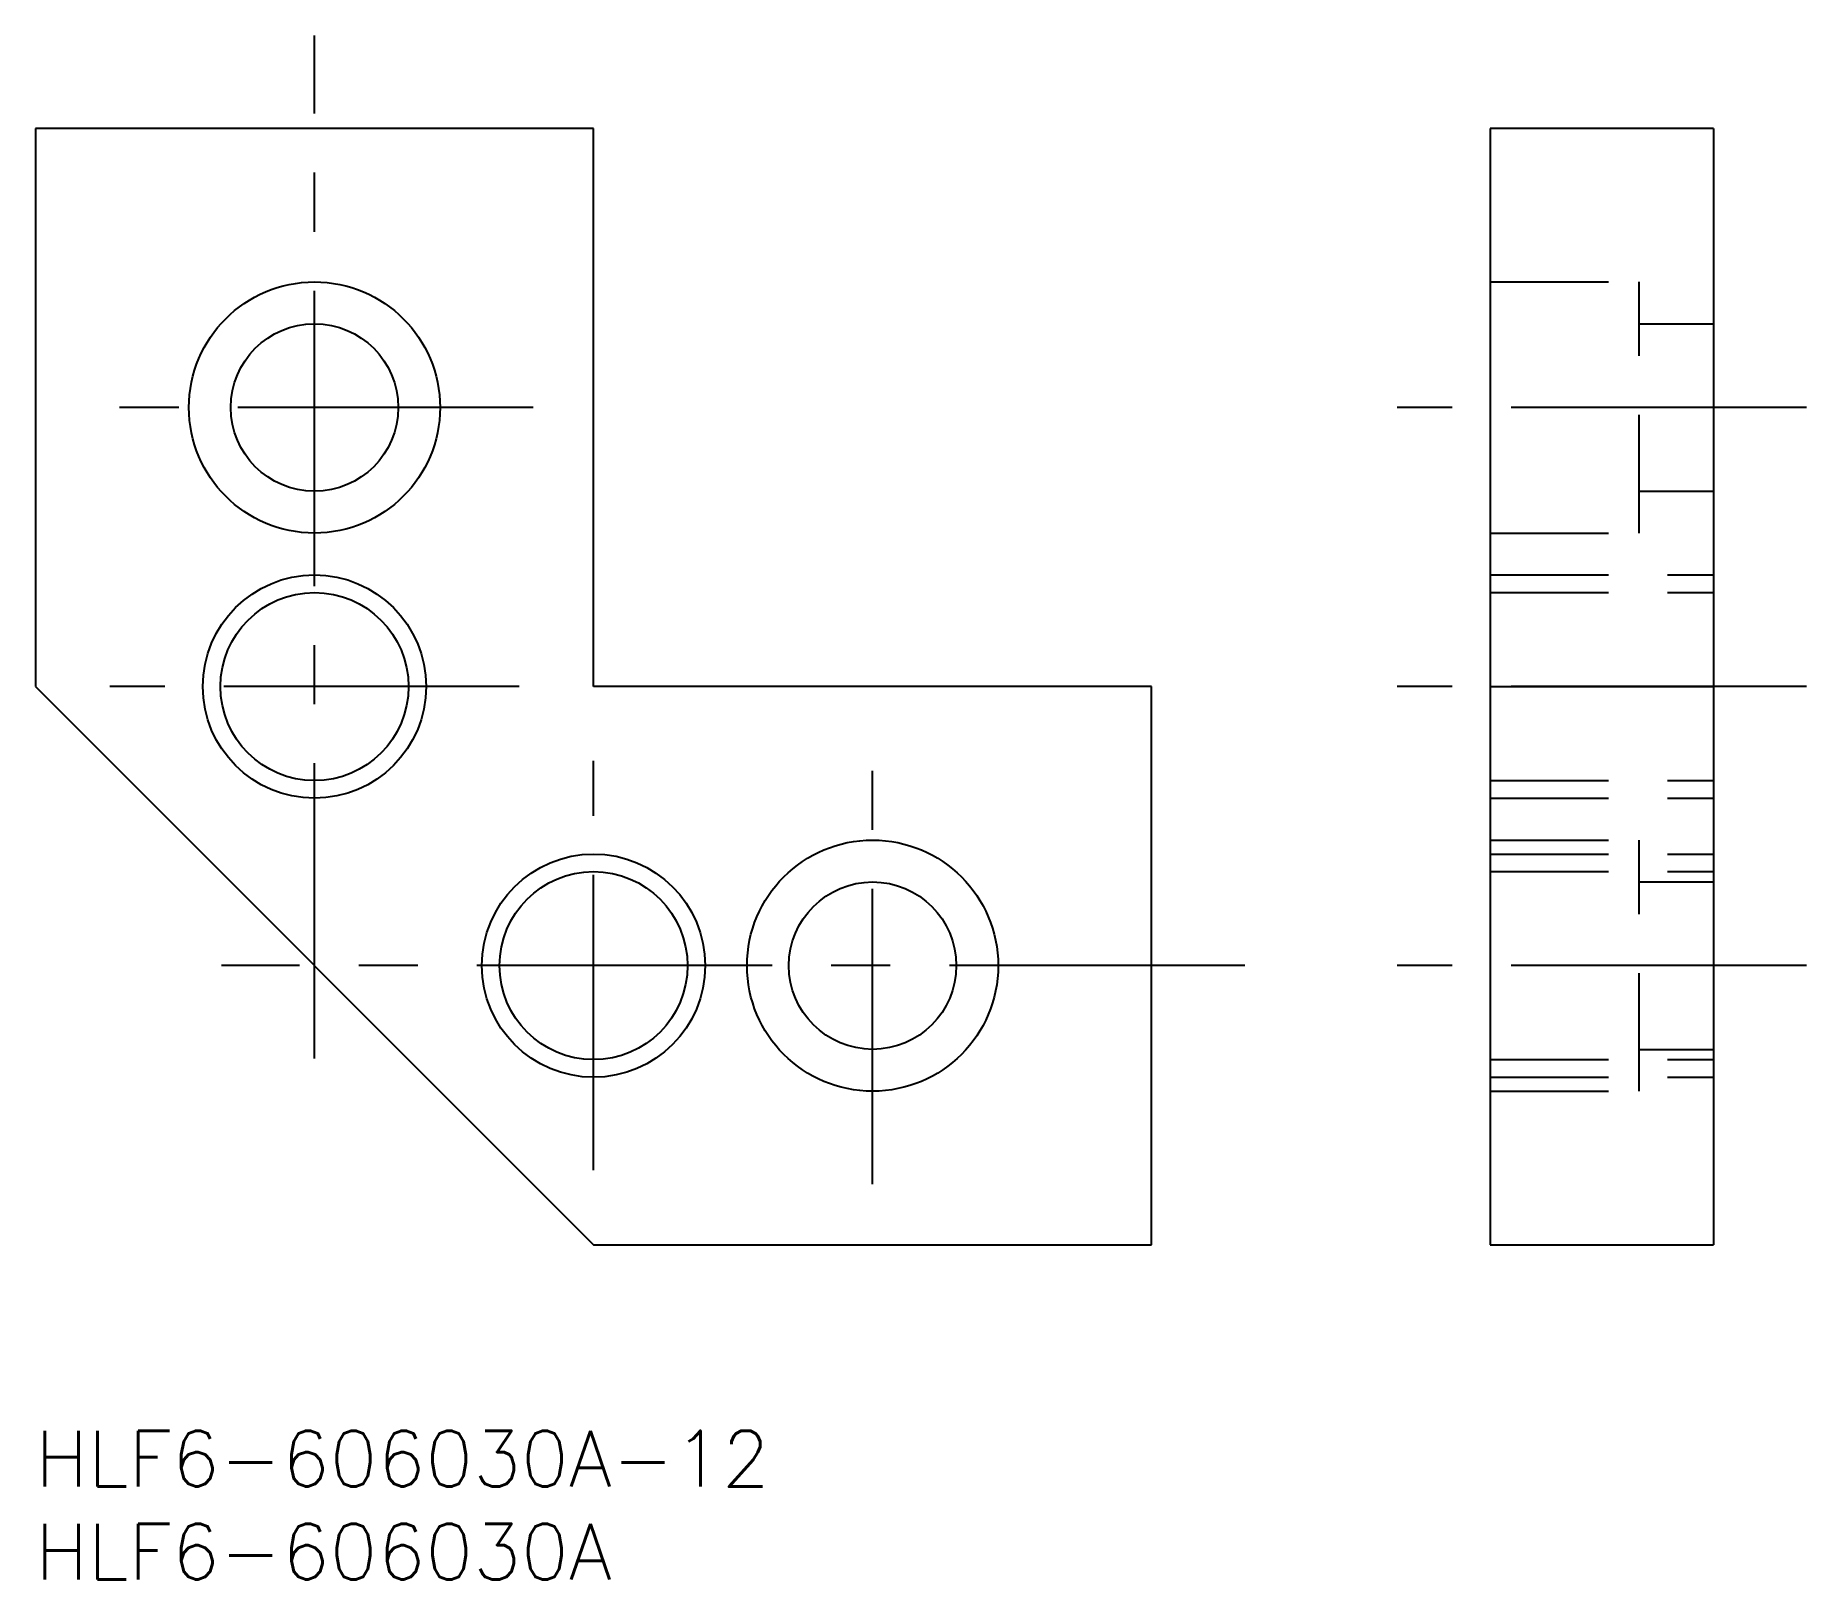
# Model space of a CAD drawing. Extents: x 0 to 95.2, y -8 to 75.
import ezdxf

# ---------------------------------------------------------------- set-up
doc = ezdxf.new("R2010")
doc.units = 0
doc.header["$LTSCALE"] = 0.5
doc.linetypes.add('CENTER', pattern=[50.8, 31.75, -6.35, 6.35, -6.35])
doc.linetypes.add('DASHED', pattern=[19.05, 12.7, -6.35])
for name, color, linetype in [('MSM_CENTER', 1, 'CENTER'), ('MSM_CONTINUOUS', 7, 'CONTINUOUS'), ('MSM_DASHED', 4, 'DASHED'), ('MSM_NARROW', 5, 'CONTINUOUS'), ('MSM_PART_NUMBER', 7, 'CONTINUOUS')]:
    doc.layers.add(name, color=color, linetype=linetype)
doc.styles.get("Standard").update_dxf_attribs({"font": 'txt.shx', "height": 3, "bigfont": 'bigfont.shx'})

# ---------------------------------------------------------------- blocks, each defined once
blk = doc.blocks.new('*U2')
at = {"layer": 'MSM_PART_NUMBER'}
blk.add_text('HLF6-606030A-12', height=3, dxfattribs=at).set_placement((0, -3))
blk = doc.blocks.new('*U3')
at = {"layer": 'MSM_PART_NUMBER'}
blk.add_text('HLF6-606030A', height=3, dxfattribs=at).set_placement((0, -8))

msp = doc.modelspace()

# ---------------------------------------------------------------- linework, layer by layer
at = {"layer": 'MSM_CENTER'}
for p, q in [((15, 20), (15, 75)), ((26.75, 55), (3.25, 55)), ((95.203, 55), (73.203, 55)), ((26, 40), (4, 40)), ((95.203, 40), (73.203, 40)), ((45, 13.25), (45, 36.75)), ((30, 14), (30, 36)), ((65, 25), (10, 25)), ((95.203, 25), (73.203, 25))]:
    msp.add_line(p, q, dxfattribs=at)
at = {"layer": 'MSM_CONTINUOUS'}
for p, q in [((30, 70), (0, 70)), ((0, 70), (0, 40)), ((30, 40), (30, 70)), ((90.203, 70), (78.203, 70)), ((78.203, 70), (78.203, 10)), ((90.203, 70), (90.203, 10)), ((0, 40), (30, 10)), ((60, 40), (30, 40)), ((60, 10), (60, 40)), ((78.203, 40), (90.203, 40)), ((30, 10), (60, 10)), ((78.203, 10), (90.203, 10))]:
    msp.add_line(p, q, dxfattribs=at)
for centre, radius in [((15, 55), 6.75), ((15, 55), 4.5), ((15, 40), 5.053), ((45, 25), 6.75), ((30, 25), 5.053), ((45, 25), 4.5)]:
    msp.add_circle(centre, radius, dxfattribs=at)
at = {"layer": 'MSM_DASHED'}
for p, q in [((78.203, 61.75), (86.203, 61.75)), ((86.203, 48.25), (86.203, 61.75)), ((86.203, 59.5), (90.203, 59.5)), ((86.203, 50.5), (90.203, 50.5)), ((78.203, 48.25), (86.203, 48.25)), ((78.203, 46), (90.203, 46)), ((78.203, 45.053), (90.203, 45.053)), ((78.203, 34.947), (90.203, 34.947)), ((78.203, 34), (90.203, 34)), ((78.203, 31.75), (86.203, 31.75)), ((86.203, 18.25), (86.203, 31.75)), ((78.203, 31), (90.203, 31)), ((78.203, 30.053), (90.203, 30.053)), ((86.203, 29.5), (90.203, 29.5)), ((86.203, 20.5), (90.203, 20.5)), ((78.203, 19.947), (90.203, 19.947)), ((78.203, 19), (90.203, 19)), ((78.203, 18.25), (86.203, 18.25))]:
    msp.add_line(p, q, dxfattribs=at)
at = {"layer": 'MSM_NARROW'}
for centre in [(15, 40), (30, 25)]:
    msp.add_circle(centre, 6, dxfattribs=at)

# ---------------------------------------------------------------- block references
at = {"layer": 'MSM_CONTINUOUS'}
for name in ['*U2', '*U3']:
    msp.add_blockref(name, (0, 0), dxfattribs=at)

doc.saveas('drawing.dxf')
